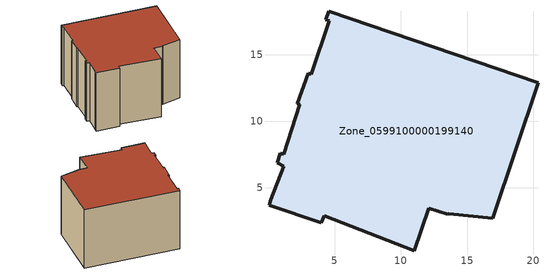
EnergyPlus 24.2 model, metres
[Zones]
Zone_0599100000199140
 floor ground (C_G): 20.35,12.9 16.95,2.67 13.61,3.03 13.55,2.99 12.1,3.45 11.03,0.23 4.21,2.86 3.99,2.35 0.06,3.67 0.2,4.08 1.17,6.62 0.66,6.86 0.92,7.57 1.16,7.5 2.39,11.27 2.2,11.33 3.02,13.62 3.24,13.54 4.59,17.57 4.32,17.66 4.57,18.3 z0
 wall outside (C_F): 20.35,12.9 4.57,18.3 4.32,17.66 4.59,17.57 3.24,13.54 3.02,13.62 2.2,11.33 2.39,11.27 1.16,7.5 0.92,7.57 0.66,6.86 1.17,6.62 0.2,4.08 0.06,3.67 3.99,2.35 4.21,2.86 11.03,0.23 12.1,3.45 13.55,2.99 13.61,3.03 16.95,2.67 20.35,12.9 z0:11.38
 roof outside (C_R): 16.95,2.67 20.35,12.9 4.57,18.3 4.32,17.66 4.59,17.57 3.24,13.54 3.02,13.62 2.2,11.33 2.39,11.27 1.16,7.5 0.92,7.57 0.66,6.86 1.17,6.62 0.2,4.08 0.06,3.67 3.99,2.35 4.21,2.86 11.03,0.23 12.1,3.45 13.55,2.99 13.61,3.03 z11.38
[BUILDING]
Pand.0599100000199140: North Axis=0; Terrain=City; Loads Convergence Tolerance Value=0.04; Temperature Convergence Tolerance Value=0.4; Solar Distribution=FullExterior; Maximum Number of Warmup Days=25; Minimum Number of Warmup Days=1
[Site:Location]
Rotterdam.The.Hague.AP_ZH_NLD Design_Conditions: Latitude=51.96; Longitude=4.45; Time Zone=1; Elevation=-4.5
[SITE:GROUNDTEMPERATURE:BUILDINGSURFACE]
18, 18, 18, 18, 18, 18, 18, 18, 18, 18, 18, 18
[MATERIAL] Thermal Absorptance=0.9; Solar Absorptance=0.7; Visible Absorptance=0.7
Name | Roughness | Thickness | Conductivity | Density | Specific Heat
G.TC.1946 | MediumSmooth | 0.15 | 1 | 540 | 1210
F.TC.1946 | Rough | 0.3 | 0.857143 | 1920 | 840
R.TC.1946 | MediumRough | 0.2 | 0.909091 | 1500 | 1000
[CONSTRUCTION]
C_G: G.TC.1946
C_F: F.TC.1946
C_R: R.TC.1946
[ZONE]
Zone_0599100000199140: Type=1; Multiplier=1; Ceiling Height=Autocalculate; Volume=Autocalculate; Floor Area=autocalculate; Part of Total Floor Area=Yes
[ZONEINFILTRATION:DESIGNFLOWRATE]
Infil_Zone_0599100000199140: Zone or ZoneList or Space or SpaceList=Zone_0599100000199140; Schedule=AlwaysOn; Design Flow Rate Calculation Method=Flow/Area; Flow Rate per Floor Area=0.003; Constant Term Coefficient=1; Temperature Term Coefficient=0; Velocity Term Coefficient=0; Velocity Squared Term Coefficient=0
[HVACTEMPLATE:ZONE:IDEALLOADSAIRSYSTEM]
Zone_0599100000199140: Maximum Heating Supply Air Temperature=50; Minimum Cooling Supply Air Temperature=13; Maximum Heating Supply Air Humidity Ratio=0.0156; Minimum Cooling Supply Air Humidity Ratio=0.0077; Heating Limit=NoLimit; Cooling Limit=NoLimit; Dehumidification Control Type=ConstantSensibleHeatRatio; Cooling Sensible Heat Ratio=0.7; Dehumidification Setpoint=60; Humidification Control Type=None; Humidification Setpoint=30; Outdoor Air Method=None; Outdoor Air Flow Rate per Person=0.00944; Outdoor Air Flow Rate per Zone Floor Area=0; Outdoor Air Flow Rate per Zone=0; Demand Controlled Ventilation Type=None; Outdoor Air Economizer Type=NoEconomizer; Heat Recovery Type=None; Sensible Heat Recovery Effectiveness=0.7; Latent Heat Recovery Effectiveness=0.65
[ZONECONTROL:THERMOSTAT]
ThermostatControl_Zone_0599100000199140: Zone or ZoneList=Zone_0599100000199140; Control Type Schedule=DualSetpointControlType; Control 1=Thermostat_Zone_0599100000199140; Temperature Difference Between Cutout And Setpoint=0
[THERMOSTATSETPOINT:DUALSETPOINT]
Thermostat_Zone_0599100000199140: Heating Setpoint Temperature Schedule=HeatingSetpoint_Zone_0599100000199140; Cooling Setpoint Temperature Schedule=CoolingSetpoint_Zone_0599100000199140
[SCHEDULE:COMPACT]
HeatingSetpoint_Zone_0599100000199140: Through: 12/31, For: AllDays, Until: 24:00, 21
CoolingSetpoint_Zone_0599100000199140: Through: 12/31, For: AllDays, Until: 24:00, 24
DualSetpointControlType: Through: 12/31, For: AllDays, Until: 24:00, 4
AlwaysOn: Through: 12/31, For: AllDays, Until: 24:00, 1
